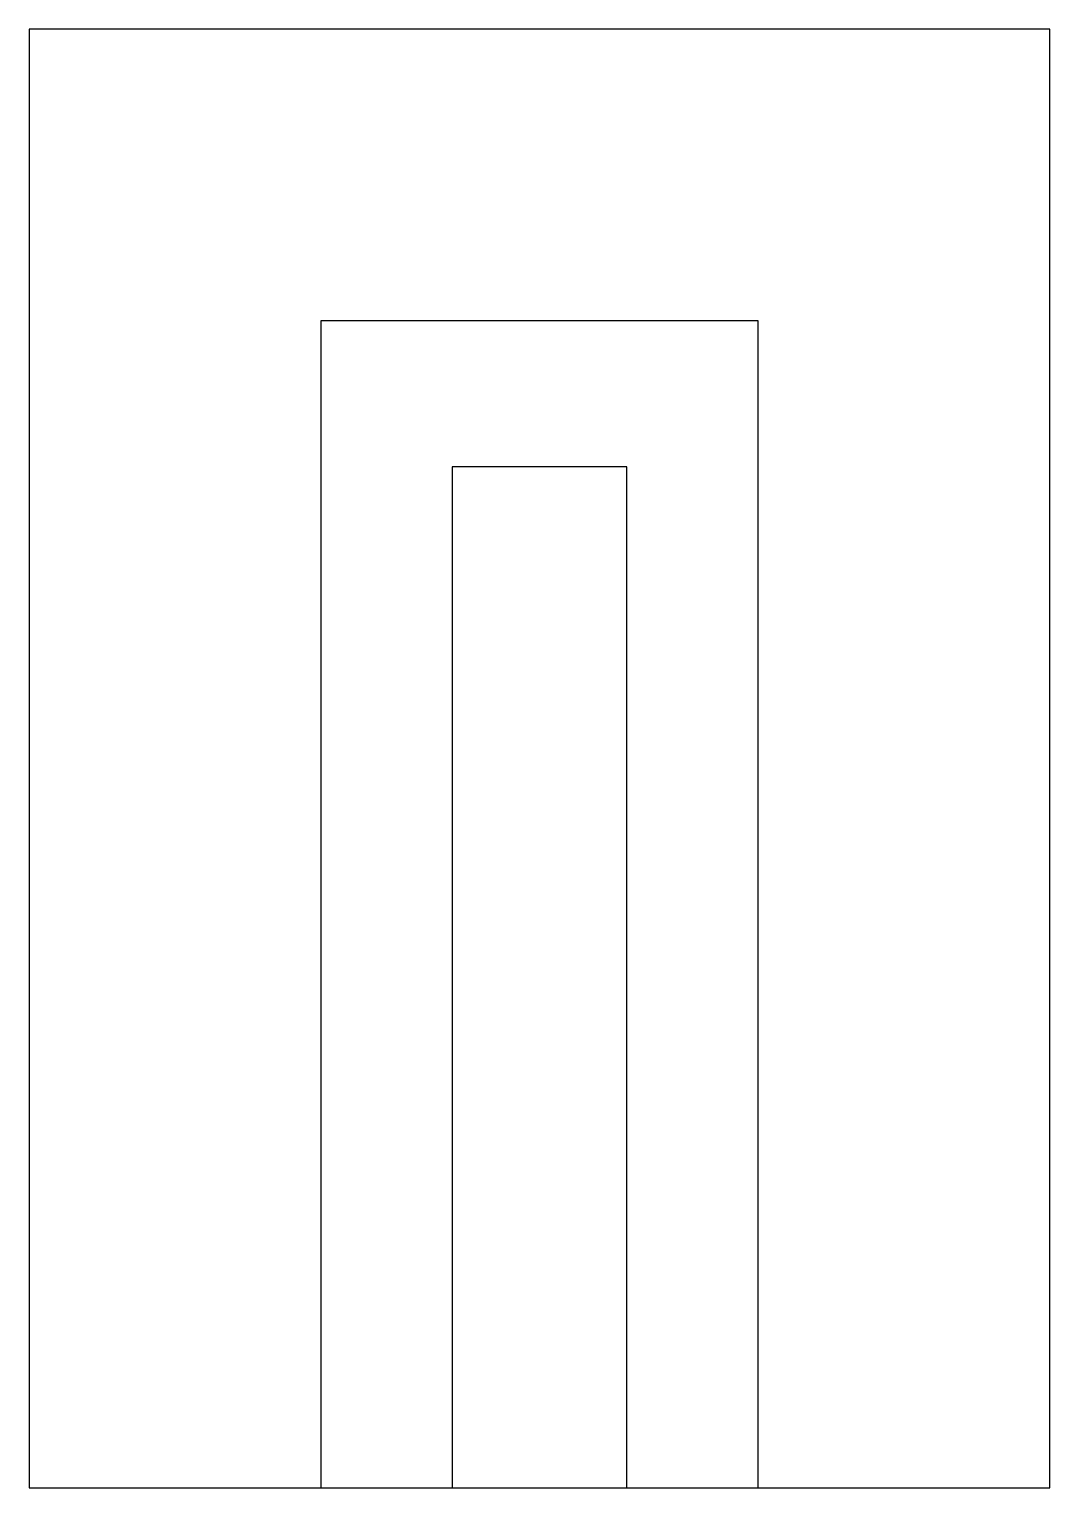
# Model space of a CAD drawing. Header units: millimetres. Extents: x -5 to 2, y -8 to 2.
import ezdxf

# ---------------------------------------------------------------- set-up
doc = ezdxf.new("R2010")
doc.units = ezdxf.units.MM
doc.layers.get('0').update_dxf_attribs({"linetype": 'CONTINUOUS'})

msp = doc.modelspace()

# ---------------------------------------------------------------- linework, layer by layer
for points in [[(-5, -8), (2, -8), (2, 2), (-5, 2)], [(0, 0), (-3, 0), (-3, -8), (0, -8)], [(-2.1, -8), (-0.9, -8), (-0.9, -1), (-2.1, -1)]]:
    msp.add_lwpolyline(points, close=True)

doc.saveas('drawing.dxf')
